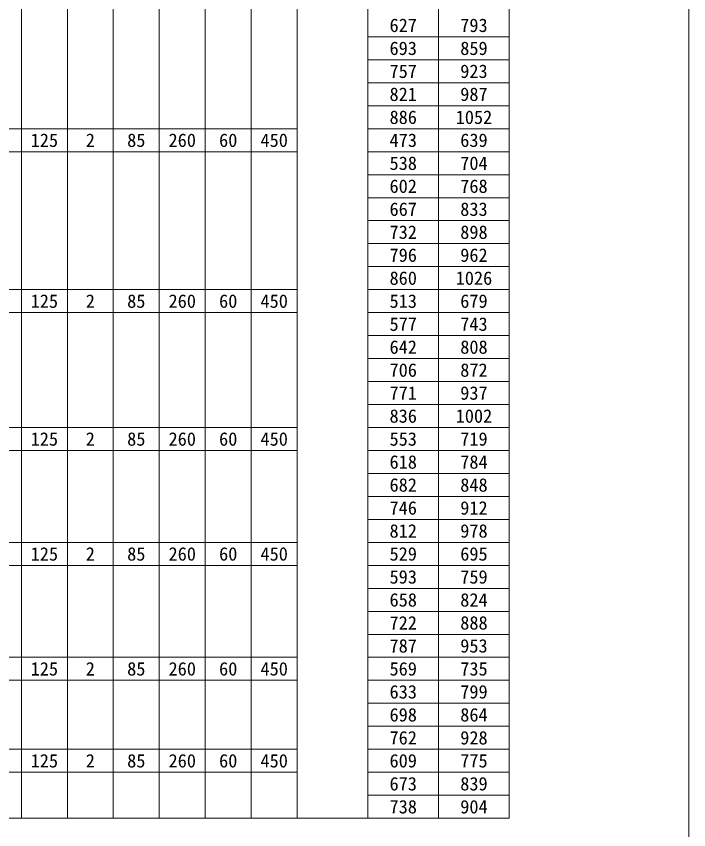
# Model space of a CAD drawing. Units: millimetres, scale not verified. Extents: x 50430 to 75195, y 75514 to 92741.
# Drawn here: x 58719 to 60621, y 78965 to 81266 of the extents above; entities that cross this region are included whole.
import ezdxf
from ezdxf.enums import TextEntityAlignment as Align

# ---------------------------------------------------------------- set-up
doc = ezdxf.new("R2010")
doc.units = ezdxf.units.MM
doc.header["$LTSCALE"] = 25
for name, color, linetype, lineweight in [('DEFPOINTS_3', 8, 'Continuous', 0), ('寸法線', 7, 'Continuous', 9), ('枠', 5, 'Continuous', 5)]:
    doc.layers.add(name, color=color, linetype=linetype, lineweight=lineweight)
doc.styles.add('ＭＳ ゴシック', font='')
doc.styles.get('ＭＳ ゴシック').set_extended_font_data('MS Gothic')

msp = doc.modelspace()

# ---------------------------------------------------------------- linework, layer by layer
at = {"layer": 'DEFPOINTS_3'}
for p, q in [((58213.7, 80882.99), (59513.7, 80882.99)), ((58213.7, 80427.99), (59513.7, 80427.99)), ((58213.7, 80037.99), (59513.7, 80037.99)), ((58213.7, 79712.99), (59513.7, 79712.99)), ((58213.7, 79387.99), (59513.7, 79387.99)), ((58213.7, 79127.99), (59513.7, 79127.99))]:
    msp.add_line(p, q, dxfattribs=at)
at = {"layer": '寸法線', "lineweight": 13}
for p, q in [((58733.7, 82052.99), (58733.7, 78997.99)), ((58863.7, 82052.99), (58863.7, 78997.99)), ((58993.7, 82052.99), (58993.7, 80882.99)), ((59123.7, 82052.99), (59123.7, 78997.99)), ((59253.7, 82052.99), (59253.7, 78997.99)), ((59383.7, 82052.99), (59383.7, 80882.99)), ((59513.7, 82052.99), (59513.7, 78997.99)), ((59713.7, 82052.99), (59713.7, 78997.99)), ((59913.7, 82052.99), (59913.7, 78997.99)), ((60113.7, 82052.99), (60113.7, 78997.99)), ((59713.7, 81207.99), (60113.7, 81207.99)), ((59713.7, 81142.99), (60113.7, 81142.99)), ((59713.7, 81077.99), (60113.7, 81077.99)), ((59713.7, 81012.99), (60113.7, 81012.99)), ((57893.7, 80947.99), (59513.7, 80947.99)), ((59713.7, 80947.99), (60113.7, 80947.99)), ((58993.7, 80882.99), (58993.7, 80492.99)), ((59383.7, 80882.99), (59383.7, 80492.99)), ((59713.7, 80882.99), (60113.7, 80882.99)), ((59713.7, 80817.99), (60113.7, 80817.99)), ((59713.7, 80752.99), (60113.7, 80752.99)), ((59713.7, 80687.99), (60113.7, 80687.99)), ((59713.7, 80622.99), (60113.7, 80622.99)), ((59713.7, 80557.99), (60113.7, 80557.99)), ((57893.7, 80492.99), (59513.7, 80492.99)), ((58993.7, 80492.99), (58993.7, 80427.99)), ((59383.7, 80492.99), (59383.7, 80427.99)), ((59713.7, 80492.99), (60113.7, 80492.99)), ((58993.7, 80427.99), (58993.7, 80102.99)), ((59383.7, 80427.99), (59383.7, 80102.99)), ((59713.7, 80427.99), (60113.7, 80427.99)), ((59713.7, 80362.99), (60113.7, 80362.99)), ((59713.7, 80297.99), (60113.7, 80297.99)), ((59713.7, 80232.99), (60113.7, 80232.99)), ((59713.7, 80167.99), (60113.7, 80167.99)), ((57893.7, 80102.99), (59513.7, 80102.99)), ((58993.7, 80102.99), (58993.7, 80037.99)), ((59383.7, 80102.99), (59383.7, 80037.99)), ((59713.7, 80102.99), (60113.7, 80102.99)), ((58993.7, 80037.99), (58993.7, 79777.99)), ((59383.7, 80037.99), (59383.7, 79777.99)), ((59713.7, 80037.99), (60113.7, 80037.99)), ((59713.7, 79972.99), (60113.7, 79972.99)), ((59713.7, 79907.99), (60113.7, 79907.99)), ((59713.7, 79842.99), (60113.7, 79842.99)), ((57893.7, 79777.99), (59513.7, 79777.99)), ((58993.7, 79777.99), (58993.7, 79712.99)), ((59383.7, 79777.99), (59383.7, 79712.99)), ((59713.7, 79777.99), (60113.7, 79777.99)), ((58993.7, 79712.99), (58993.7, 79452.99)), ((59383.7, 79712.99), (59383.7, 79452.99)), ((59713.7, 79712.99), (60113.7, 79712.99)), ((59713.7, 79647.99), (60113.7, 79647.99)), ((59713.7, 79582.99), (60113.7, 79582.99)), ((59713.7, 79517.99), (60113.7, 79517.99)), ((57893.7, 79452.99), (59513.7, 79452.99)), ((58993.7, 79452.99), (58993.7, 79387.99)), ((59383.7, 79452.99), (59383.7, 79387.99)), ((59713.7, 79452.99), (60113.7, 79452.99)), ((58993.7, 79387.99), (58993.7, 79192.99)), ((59383.7, 79387.99), (59383.7, 79192.99)), ((59713.7, 79387.99), (60113.7, 79387.99)), ((59713.7, 79322.99), (60113.7, 79322.99)), ((59713.7, 79257.99), (60113.7, 79257.99)), ((57893.7, 79192.99), (59513.7, 79192.99)), ((58993.7, 79192.99), (58993.7, 79127.99)), ((59383.7, 79192.99), (59383.7, 79127.99)), ((59713.7, 79192.99), (60113.7, 79192.99)), ((58993.7, 79127.99), (58993.7, 78997.99)), ((59383.7, 79127.99), (59383.7, 78997.99)), ((59713.7, 79127.99), (60113.7, 79127.99)), ((59713.7, 79062.99), (60113.7, 79062.99)), ((58213.7, 78997.99), (59513.7, 78997.99)), ((59513.7, 78997.99), (60113.7, 78997.99))]:
    msp.add_line(p, q, dxfattribs=at)
at = {"layer": '枠', "lineweight": 20}
msp.add_line((60621.16, 77276.8), (60621.16, 82791.08), dxfattribs=at)

# ---------------------------------------------------------------- texts
at = {"layer": '寸法線', "style": 'ＭＳ ゴシック'}
for s, p in [('627', (59813.7, 81240.49)), ('793', (60013.7, 81240.49)), ('693', (59813.7, 81175.49)), ('859', (60013.7, 81175.49)), ('757', (59813.7, 81110.49)), ('923', (60013.7, 81110.49)), ('821', (59813.7, 81045.49)), ('987', (60013.7, 81045.49)), ('886', (59813.7, 80980.49)), ('1052', (60013.7, 80980.49)), ('125', (58798.7, 80915.49)), ('2', (58928.7, 80915.49)), ('85', (59058.7, 80915.49)), ('260', (59188.7, 80915.49)), ('60', (59318.7, 80915.49)), ('450', (59448.7, 80915.49)), ('473', (59813.7, 80915.49)), ('639', (60013.7, 80915.49)), ('538', (59813.7, 80850.49)), ('704', (60013.7, 80850.49)), ('602', (59813.7, 80785.49)), ('768', (60013.7, 80785.49)), ('667', (59813.7, 80720.49)), ('833', (60013.7, 80720.49)), ('732', (59813.7, 80655.49)), ('898', (60013.7, 80655.49)), ('796', (59813.7, 80590.49)), ('962', (60013.7, 80590.49)), ('860', (59813.7, 80525.49)), ('1026', (60013.7, 80525.49)), ('125', (58798.7, 80460.49)), ('2', (58928.7, 80460.49)), ('85', (59058.7, 80460.49)), ('260', (59188.7, 80460.49)), ('60', (59318.7, 80460.49)), ('450', (59448.7, 80460.49)), ('513', (59813.7, 80460.49)), ('679', (60013.7, 80460.49)), ('577', (59813.7, 80395.49)), ('743', (60013.7, 80395.49)), ('642', (59813.7, 80330.49)), ('808', (60013.7, 80330.49)), ('706', (59813.7, 80265.49)), ('872', (60013.7, 80265.49)), ('771', (59813.7, 80200.49)), ('937', (60013.7, 80200.49)), ('836', (59813.7, 80135.49)), ('1002', (60013.7, 80135.49)), ('125', (58798.7, 80070.49)), ('2', (58928.7, 80070.49)), ('85', (59058.7, 80070.49)), ('260', (59188.7, 80070.49)), ('60', (59318.7, 80070.49)), ('450', (59448.7, 80070.49)), ('553', (59813.7, 80070.49)), ('719', (60013.7, 80070.49)), ('618', (59813.7, 80005.49)), ('784', (60013.7, 80005.49)), ('682', (59813.7, 79940.49)), ('848', (60013.7, 79940.49)), ('746', (59813.7, 79875.49)), ('912', (60013.7, 79875.49)), ('812', (59813.7, 79810.49)), ('978', (60013.7, 79810.49)), ('125', (58798.7, 79745.49)), ('2', (58928.7, 79745.49)), ('85', (59058.7, 79745.49)), ('260', (59188.7, 79745.49)), ('60', (59318.7, 79745.49)), ('450', (59448.7, 79745.49)), ('529', (59813.7, 79745.49)), ('695', (60013.7, 79745.49)), ('593', (59813.7, 79680.49)), ('759', (60013.7, 79680.49)), ('658', (59813.7, 79615.49)), ('824', (60013.7, 79615.49)), ('722', (59813.7, 79550.49)), ('888', (60013.7, 79550.49)), ('787', (59813.7, 79485.49)), ('953', (60013.7, 79485.49)), ('125', (58798.7, 79420.49)), ('2', (58928.7, 79420.49)), ('85', (59058.7, 79420.49)), ('260', (59188.7, 79420.49)), ('60', (59318.7, 79420.49)), ('450', (59448.7, 79420.49)), ('569', (59813.7, 79420.49)), ('735', (60013.7, 79420.49)), ('633', (59813.7, 79355.49)), ('799', (60013.7, 79355.49)), ('698', (59813.7, 79290.49)), ('864', (60013.7, 79290.49)), ('762', (59813.7, 79225.49)), ('928', (60013.7, 79225.49)), ('125', (58798.7, 79160.49)), ('2', (58928.7, 79160.49)), ('85', (59058.7, 79160.49)), ('260', (59188.7, 79160.49)), ('60', (59318.7, 79160.49)), ('450', (59448.7, 79160.49)), ('609', (59813.7, 79160.49)), ('775', (60013.7, 79160.49)), ('673', (59813.7, 79095.49)), ('839', (60013.7, 79095.49)), ('738', (59813.7, 79030.49)), ('904', (60013.7, 79030.49))]:
    msp.add_text(s, height=37.98, dxfattribs=at).set_placement(p, align=Align.MIDDLE_CENTER)

doc.saveas('drawing.dxf')
